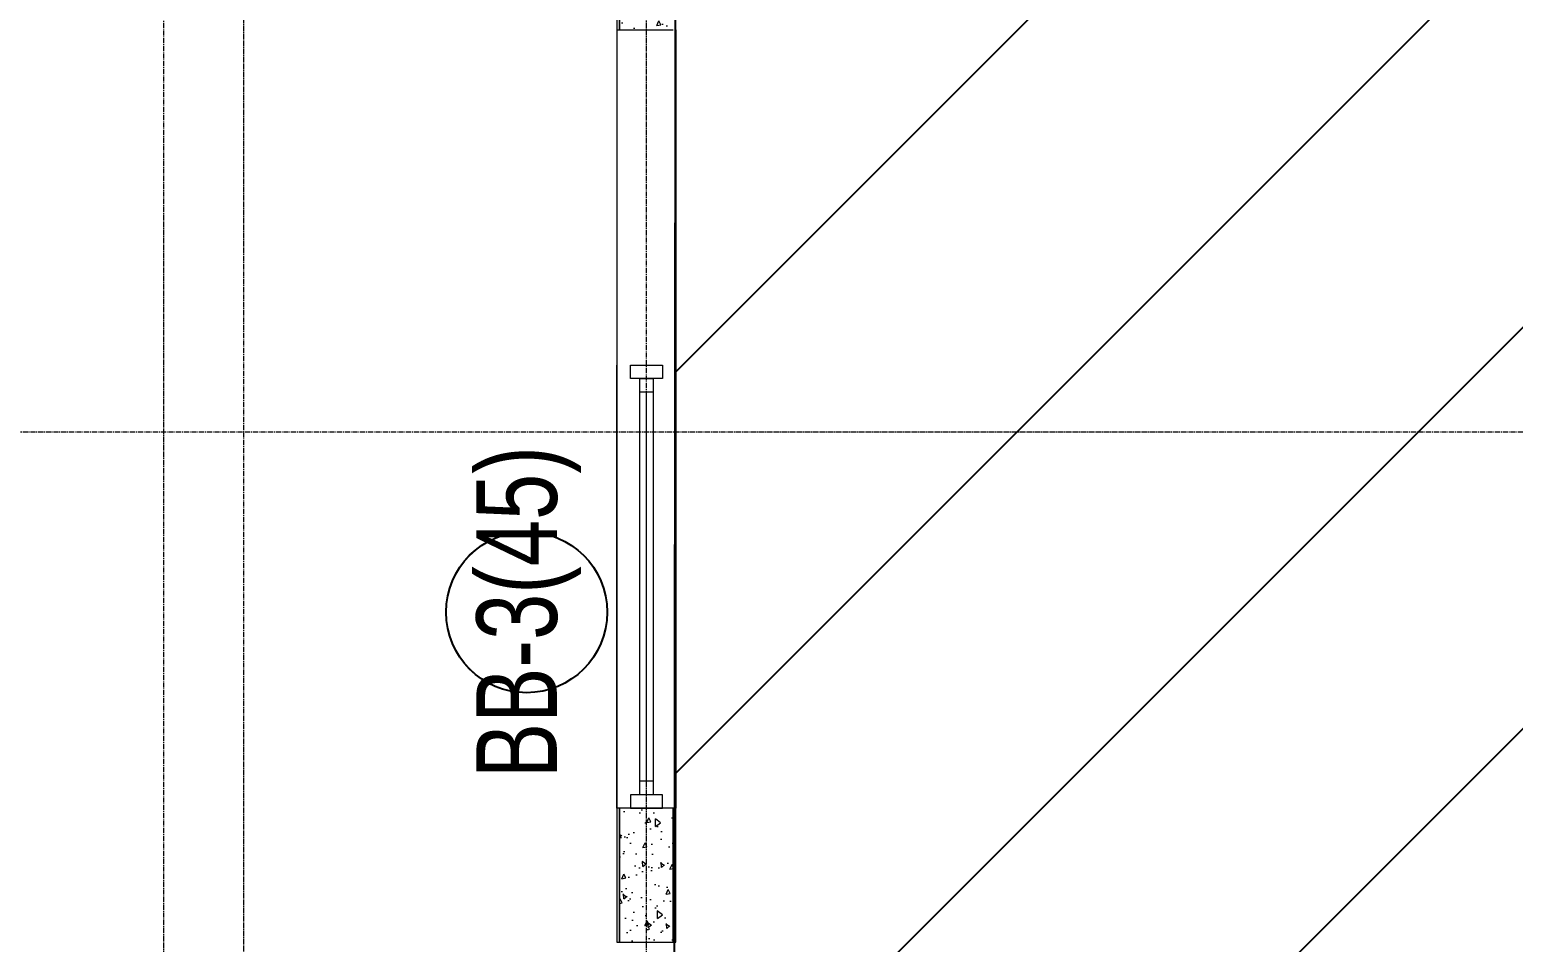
# Model space of a CAD drawing. Header units: millimetres. Extents: x 470010 to 1231400, y -134005 to 421770.
# Drawn here: x 812025 to 817553, y 154413 to 157813 of the extents above; entities that cross this region are included whole.
import ezdxf
from ezdxf.enums import TextEntityAlignment as Align

# ---------------------------------------------------------------- set-up
doc = ezdxf.new("R2010")
doc.units = ezdxf.units.MM
doc.linetypes.add('CENTER2', pattern=[28.575, 19.05, -3.175, 3.175, -3.175])
doc.layers.get('Defpoints').update_dxf_attribs({"color": 140})
for name, color, linetype, lineweight in [('АР_Витраж', 4, 'Continuous', 13), ('АР_Витраж марка', 140, 'Continuous', 9), ('АР_Стены ПЕНОблок', 52, 'Continuous', 20), ('АР_Тонкая', 254, 'Continuous', 5), ('АР_Штриховка', 8, 'Continuous', 0)]:
    doc.layers.add(name, color=color, linetype=linetype, lineweight=lineweight)
doc.layers.add('РД_Витраж_вн', color=7, linetype='Continuous', true_color=0x148aff)
doc.layers.add('РД_Оси_100', color=7, linetype='Continuous', lineweight=0, true_color=0x525252)
doc.layers.add('РД_проем_инж перемыч_фахверк', color=7, linetype='Continuous', lineweight=18, true_color=0xff1f1f)
doc.layers.add('РД_Проем', color=230, linetype='Continuous', lineweight=0, plot=False)
doc.styles.add('Arial_09', font='ARIALN.TTF', dxfattribs={"width": 0.9})
doc.styles.add('style1', font='ARIALN.TTF')

# ---------------------------------------------------------------- blocks, each defined once
blk = doc.blocks.new('СОШ_2200_АР_ОСИ_М100_28.05.24')
at = {"layer": 'РД_Оси_100', "color": 251, "linetype": 'CENTER2', "true_color": 0x636466}
blk.add_line((29555, 33600), (-5954.958, 33600), dxfattribs=at)
for points in [[(5849.555, 139938.679), (6000, 139538.679), (6000, -6194.559)], [(6300, -6195.83), (6300, 139538.679), (6450, 139938.679)], [(7800, -6155), (7800, 139938.679)]]:
    blk.add_lwpolyline(points, dxfattribs=at)
blk = doc.blocks.new('МаркаВитража1')
at = {"layer": 'Defpoints'}
blk.add_circle((0, 0), 3, dxfattribs=at)
at = {"color": 0, "linetype": 'ByBlock', "lineweight": -2, "style": 'Arial_09', "width": 0.9}
blk.add_attdef('АР-ОКНО:НАИМЕНОВАНИЕ', text='', height=3, dxfattribs=at).set_placement((0, 0), align=Align.MIDDLE)
blk = doc.blocks.new('A$C9108343f')
at = {"layer": 'АР_Штриховка', "linetype": 'Continuous', "lineweight": 0, "true_color": 0x000000}
h = blk.add_hatch(dxfattribs=at)
h.set_pattern_fill('AR-CONC', color=18, angle=-315, style=0)
h.set_pattern_definition([(95, (-63444.08, 100366.24), (140.09465, 117.55338), [19.05, -209.55]), (40, (-63444.08, 100366.24), (-160.01845, 110.17673), [15.24, -167.64058]), (145.451445, (-63432.4, 100376.04), (-19.9238, 227.7301), [16.19001, -178.09024]), (91.1842, (-63480, 100402.16), (221.41024, 161.95341), [28.575, -314.325]), (141.63556, (-63461.55, 100415.66), (-7.08662, 342.82676), [24.28502, -267.1356]), (36.18415, (-63480, 100402.16), (-7.08662, 342.82676), [22.85997, -251.45973]), (66, (-63453.06, 100411.14), (179.51998, 34.89515), [19.05, -209.55]), (11, (-63453.06, 100411.14), (-86.53993, 173.94119), [15.24, -167.64]), (116.451445, (-63438.1, 100414.05), (92.98005, 208.83634), [16.19001, -178.08994]), (82.5, (-63444.08, 100366.24), (-57.605469, 61.973414), [0, -165.608, 0, -170.18, 0, -168.275]), (52.5, (-63444.08, 100366.24), (-23.589727, 118.087), [0, -97.028, 0, -161.798, 0, -64.135]), (12.5, (-63484.135, 100326.19), (99.927863, 91.826196), [0, -63.5, 0, -198.12, 0, -262.89]), (2.5, (-63502.1, 100308.23), (86.763904, 122.722393), [0, -82.55, 0, -131.572, 0, -186.69])])
h.paths.add_polyline_path([(148704.1, 258479.5), (148504.1, 258479.5), (148504.1, 258179.5), (148704.1, 258179.5)], flags=0)
h.paths.add_polyline_path([(148704.1, 255279.5), (148504.1, 255279.5), (148504.1, 254779.5), (148704.1, 254779.5)], flags=0)
blk.add_lwpolyline([(160804.1, 248479.5), (162964.1, 248479.5), (162964.1, 249379.5), (167604.1, 249379.5), (167604.1, 249579.5), (186123.5, 249579.5), (186024.6, 244500.4), (148704.1, 244484.5), (148664.7, 245989.5), (140924.1, 246026), (140881.3, 249704.6), (148704.1, 249669.5), (148714.1, 259259.5)])
at = {"layer": 'АР_Витраж', "color": 18, "linetype": 'Continuous', "lineweight": 5, "true_color": 0x000000}
for p, q in [((148494.1, 255279.5), (148494.1, 256929.5)), ((148714.1, 255279.5), (148714.1, 256929.5))]:
    blk.add_line(p, q, dxfattribs=at)
at = {"layer": 'АР_Витраж', "color": 18, "linetype": 'Continuous', "lineweight": 15, "true_color": 0x000000}
for p, q in [((148629.1, 256829.5), (148579.1, 256829.5)), ((148604.1, 255379.5), (148604.1, 256829.5)), ((148629.1, 255379.5), (148579.1, 255379.5))]:
    blk.add_line(p, q, dxfattribs=at)
for points in [[(148544.1, 256879.5), (148544.1, 256929.5), (148664.1, 256929.5), (148664.1, 256879.5)], [(148629.1, 255329.5), (148579.1, 255329.5), (148579.1, 256879.5), (148629.1, 256879.5)], [(148544.1, 255329.5), (148544.1, 255279.5), (148664.1, 255279.5), (148664.1, 255329.5)]]:
    blk.add_lwpolyline(points, close=True, dxfattribs=at)
at = {"layer": 'АР_Стены ПЕНОблок', "color": 18, "linetype": 'Continuous', "lineweight": 20, "true_color": 0x000000}
for p, q in [((148504.1, 258479.5), (148504.1, 258179.5)), ((148504.1, 258179.5), (148704.1, 258179.5)), ((148704.1, 255279.5), (148504.1, 255279.5)), ((148504.1, 255279.5), (148504.1, 254779.5)), ((148704.1, 254779.5), (148704.1, 255279.5)), ((148504.1, 254779.5), (148704.1, 254779.5))]:
    blk.add_line(p, q, dxfattribs=at)
at = {"layer": 'АР_Тонкая', "color": 18, "linetype": 'Continuous', "lineweight": 0, "true_color": 0x000000}
for p, q in [((148494.1, 258479.5), (148494.1, 258179.5)), ((148504.1, 258179.5), (148504.1, 258479.5)), ((148494.1, 258179.5), (148504.1, 258179.5)), ((148504.1, 255279.5), (148494.1, 255279.5)), ((148494.1, 255279.5), (148494.1, 254779.5)), ((148504.1, 254779.5), (148504.1, 255279.5)), ((148714.1, 255279.5), (148704.1, 255279.5)), ((148704.1, 255279.5), (148704.1, 254779.5)), ((148714.1, 254779.5), (148714.1, 255279.5)), ((148494.1, 254779.5), (148504.1, 254779.5)), ((148704.1, 254779.5), (148714.1, 254779.5))]:
    blk.add_line(p, q, dxfattribs=at)
at = {"layer": 'РД_Витраж_вн', "color": 18, "linetype": 'Continuous', "lineweight": 15, "true_color": 0x000000}
for p, q in [((148494.1, 258179.5), (148494.1, 255279.5)), ((148714.1, 258179.5), (148714.1, 255279.5))]:
    blk.add_line(p, q, dxfattribs=at)
at = {"layer": 'РД_Проем', "color": 18, "linetype": 'Continuous', "lineweight": 15, "true_color": 0x000000}
for p, q in [((148494.1, 258179.5), (148494.1, 255279.5)), ((148714.1, 258179.5), (148714.1, 255279.5))]:
    blk.add_line(p, q, dxfattribs=at)
at = {"layer": 'РД_проем_инж перемыч_фахверк', "color": 18, "linetype": 'Continuous', "lineweight": 15, "true_color": 0x000000}
for p, q in [((148494.1, 258179.5), (148494.1, 255279.5)), ((148714.1, 258179.5), (148714.1, 255279.5))]:
    blk.add_line(p, q, dxfattribs=at)
at = {"layer": 'АР_Витраж марка', "color": 18, "linetype": 'Continuous', "lineweight": 15, "true_color": 0x000000, "xscale": 100, "yscale": 100, "zscale": 100, "rotation": 90.00000000000001}
blk.add_blockref('МаркаВитража1', (148157.5, 256009.3), dxfattribs=at).add_auto_attribs({'АР-ОКНО:НАИМЕНОВАНИЕ': 'ВВ-3(45)'})
at = {"layer": 'РД_Оси_100'}
blk.add_blockref('СОШ_2200_АР_ОСИ_М100_28.05.24', (140804.1, 223079.5), dxfattribs=at)
at = {"layer": 'Defpoints', "color": 18, "true_color": 0x000000, "style": 'style1'}
for p in [(143949.3, 316089.1), (143975, 281639.5), (143890.4, 273244.7), (143840, 264276.8), (143967.8, 254892.4), (12252, 104178.1), (12382.6, 96023.1)]:
    blk.add_attdef('АР-ПОМЕЩЕНИЕ:НАИМЕНОВАНИЕ', text='', height=100, dxfattribs=at).set_placement(p, align=Align.MIDDLE)
at = {"layer": 'Defpoints', "color": 18, "true_color": 0x000000, "style": 'style1', "flags": 8}
for p in [(143951.3, 279099.1), (143848.3, 269251.1), (143875.3, 260094.2), (144049.7, 250824.7), (163419.3, 238153.4), (155897.5, 237966), (183037.2, 237966), (143342.9, 237876.2)]:
    blk.add_attdef('АР-ПОМЕЩЕНИЕ:НАИМЕНОВАНИЕ', text='', height=100, dxfattribs=at).set_placement(p, align=Align.MIDDLE)

msp = doc.modelspace()

# ---------------------------------------------------------------- hatches: boundary and pattern name
h = msp.add_hatch()
h.set_pattern_fill('ANSI31', color=3, scale=333)
h.paths.add_polyline_path([(817822.706, 156413.251), (817822.706, 156633.251), (818712.706, 156633.251), (818712.706, 157213.251), (818712.706, 158463.251), (818712.706, 158793.251), (818142.704, 158793.251), (818142.704, 158993.251), (818142.704, 159018.251), (818142.708, 160493.251), (818142.709, 160913.252), (818142.71, 161403.25), (817492.706, 161403.25), (815492.706, 161403.25), (815152.698, 161403.25), (815152.705, 158893.25), (814432.706, 158893.25), (814432.706, 158113.25), (814432.706, 157813.251), (814432.706, 154913.25), (814432.706, 154413.251), (814432.706, 153513.25), (814432.706, 149823.25), (814432.706, 149520.89), (814422.706, 149510.89), (814422.706, 149303.25), (813222.703, 149303.25), (813222.703, 149523.25), (807026.355, 149523.251), (806792.706, 149289.602), (806792.706, 149514.108), (806642.706, 149364.108), (806642.706, 149303.251), (806642.706, 148813.25), (806638.097, 146163.251), (806642.706, 146163.251), (806642.706, 145623.251), (806792.706, 145623.251), (813222.706, 145623.251), (813222.706, 145903.251), (814423.268, 145903.251), (814423.268, 145582.591), (814422.706, 145582.028), (814422.706, 145403.251), (814422.706, 144123.251), (815822.706, 144123.251), (818721.706, 144123.251), (818722.706, 144123.251), (819622.706, 144123.251), (823122.706, 144123.251), (824322.706, 144123.251), (825522.706, 144123.251), (826422.706, 144123.251), (827422.706, 144123.251), (830322.706, 144123.251), (832443.315, 144123.251), (832443.315, 144413.251), (833322.706, 144413.251), (834245.277, 144413.251), (834222.706, 144390.68), (834222.706, 144123.251), (835122.706, 144123.251), (838022.706, 144123.251), (844022.706, 144123.251), (846922.706, 144123.251), (851466.776, 144123.251), (851472.706, 144129.18), (851472.706, 144563.251), (851762.706, 144563.251), (851762.706, 146914.25), (851762.706, 148713.251), (851472.706, 148713.251), (850377.706, 148713.251), (850377.706, 149213.251), (849177.706, 149213.251), (849177.706, 148713.251), (848277.706, 148713.251), (848277.706, 149213.251), (847077.706, 149213.251), (847077.706, 148713.251), (846177.706, 148713.251), (846177.706, 149213.251), (842877.706, 149213.251), (842877.706, 148713.251), (841977.706, 148713.251), (841977.706, 149213.251), (840777.706, 149213.251), (840777.706, 148713.251), (839877.706, 148713.251), (839877.706, 149213.251), (838677.706, 149213.251), (838677.706, 148713.251), (837777.706, 148713.251), (837777.706, 149213.251), (834477.706, 149213.251), (834477.706, 148713.251), (834222.706, 148713.251), (833322.706, 148713.251), (833322.706, 149213.251), (826722.706, 149213.251), (826722.706, 148993.251), (826872.706, 148993.251), (826872.706, 148843.251), (826664.184, 148843.251), (826522.706, 148701.772), (826522.706, 148233.25), (826524.424, 148233.25), (826524.424, 148113.25), (824942.706, 148113.251), (824822.706, 148113.251), (819922.706, 148113.251), (817822.706, 148113.251), (817822.706, 148313.251), (817822.706, 150513.251), (817822.706, 150713.251), (817822.706, 152013.251)])
h.paths.add_polyline_path([(816578.934, 147228.245), (816578.934, 146828.245), (815578.934, 146828.245), (815578.934, 147228.245)], flags=16)
h.paths.add_polyline_path([(828437.705, 148234.002), (827887.705, 148233.761), (827887.758, 148113.761), (828437.758, 148114.002)], flags=0)
h.paths.add_polyline_path([(826922.706, 149014.057), (827042.706, 149014.057), (827042.706, 148233.391), (827067.653, 148233.402), (827642.706, 148233.654), (827742.706, 148233.697), (827742.706, 149014.057), (827862.706, 149014.057), (827862.706, 148233.75), (828462.705, 148234.013), (828562.706, 148234.057), (828562.706, 149013.251), (828682.706, 149013.251), (828682.706, 148114.109), (828462.759, 148114.013), (828462.758, 148114.013), (827862.758, 148113.75), (827862.706, 148113.75), (827642.758, 148113.654), (827042.759, 148113.391), (827042.706, 148113.391), (826722.759, 148113.25), (826722.706, 148233.25), (826922.706, 148233.338)], flags=16)
h.paths.add_polyline_path([(827642.653, 148233.654), (827642.706, 148233.654), (827642.758, 148113.654), (827617.706, 148113.643), (827617.653, 148233.643)], flags=0)
h.paths.add_polyline_path([(818060.384, 156364.651), (818446.674, 156364.651), (818446.674, 156665.265), (818060.384, 156665.265)], flags=25)
at = {"layer": 'АР_Штриховка', "linetype": 'Continuous', "lineweight": 0, "true_color": 0x000000}
h = msp.add_hatch(dxfattribs=at)
h.set_pattern_fill('AR-CONC', color=18, angle=-315, style=0)
h.set_pattern_definition([(95, (602274.53, 1e-10), (140.09465, 117.55338), [19.05, -209.55]), (40, (602274.53, 1e-10), (-160.01845, 110.17673), [15.24, -167.64058]), (145.451445, (602286.2, 9.8), (-19.9238, 227.7301), [16.19001, -178.09024]), (91.1842, (602238.6, 35.92), (221.41024, 161.95341), [28.575, -314.325]), (141.63556, (602257.06, 49.42), (-7.08662, 342.82676), [24.28502, -267.1356]), (36.18415, (602238.6, 35.92), (-7.08662, 342.82676), [22.85997, -251.45973]), (66, (602265.55, 44.9), (179.51998, 34.89515), [19.05, -209.55]), (11, (602265.55, 44.9), (-86.53993, 173.94119), [15.24, -167.64]), (116.451445, (602280.51, 47.81), (92.98005, 208.83634), [16.19001, -178.08994]), (82.5, (602274.53, 1e-10), (-57.605469, 61.973414), [0, -165.608, 0, -170.18, 0, -168.275]), (52.5, (602274.53, 1e-10), (-23.589727, 118.087), [0, -97.028, 0, -161.798, 0, -64.135]), (12.5, (602234.48, -40.05), (99.927863, 91.826196), [0, -63.5, 0, -198.12, 0, -262.89]), (2.5, (602216.52, -58.01), (86.763904, 122.722393), [0, -82.55, 0, -131.572, 0, -186.69])])
h.paths.add_polyline_path([(814422.706, 158113.251), (814222.706, 158113.251), (814222.706, 157813.251), (814422.706, 157813.251)], flags=0)
h.paths.add_polyline_path([(814422.706, 154913.251), (814222.706, 154913.251), (814222.706, 154413.251), (814422.706, 154413.251)], flags=0)

# ---------------------------------------------------------------- linework, layer by layer
msp.add_lwpolyline([(826522.706, 148113.25), (828682.706, 148113.25), (828682.706, 149013.251), (833322.706, 149013.251), (833322.706, 149213.251), (851842.142, 149213.251), (851743.238, 144134.142), (814422.706, 144118.251), (814383.268, 145623.251), (806642.706, 145659.752), (806599.923, 149338.31), (814422.706, 149303.25), (814432.706, 158893.25)])
at = {"layer": 'АР_Витраж', "color": 18, "linetype": 'Continuous', "lineweight": 5, "true_color": 0x000000}
for p, q in [((814212.706, 154913.251), (814212.706, 156563.251)), ((814432.706, 154913.251), (814432.706, 156563.251))]:
    msp.add_line(p, q, dxfattribs=at)
at = {"layer": 'АР_Витраж', "color": 18, "linetype": 'Continuous', "lineweight": 15, "true_color": 0x000000}
for p, q in [((814347.706, 156463.251), (814297.706, 156463.251)), ((814322.706, 155013.251), (814322.706, 156463.251)), ((814347.706, 155013.251), (814297.706, 155013.251))]:
    msp.add_line(p, q, dxfattribs=at)
for points in [[(814262.706, 156513.251), (814262.706, 156563.251), (814382.706, 156563.251), (814382.706, 156513.251)], [(814347.706, 154963.251), (814297.706, 154963.251), (814297.706, 156513.251), (814347.706, 156513.251)], [(814262.706, 154963.251), (814262.706, 154913.251), (814382.706, 154913.251), (814382.706, 154963.251)]]:
    msp.add_lwpolyline(points, close=True, dxfattribs=at)
at = {"layer": 'АР_Стены ПЕНОблок', "color": 18, "linetype": 'Continuous', "lineweight": 20, "true_color": 0x000000}
for p, q in [((814422.706, 154913.251), (814222.706, 154913.251)), ((814222.706, 154913.251), (814222.706, 154413.251)), ((814422.706, 154413.251), (814422.706, 154913.251)), ((814222.706, 154413.251), (814422.706, 154413.251))]:
    msp.add_line(p, q, dxfattribs=at)
at = {"layer": 'АР_Тонкая', "color": 18, "linetype": 'Continuous', "lineweight": 0, "true_color": 0x000000}
for p, q in [((814222.706, 154913.251), (814212.706, 154913.251)), ((814212.706, 154913.251), (814212.706, 154413.251)), ((814222.706, 154413.251), (814222.706, 154913.251)), ((814432.706, 154913.251), (814422.706, 154913.251)), ((814422.706, 154913.251), (814422.706, 154413.251)), ((814432.706, 154413.251), (814432.706, 154913.251)), ((814212.706, 154413.251), (814222.706, 154413.251)), ((814422.706, 154413.251), (814432.706, 154413.251))]:
    msp.add_line(p, q, dxfattribs=at)
at = {"layer": 'РД_Витраж_вн', "color": 18, "linetype": 'Continuous', "lineweight": 15, "true_color": 0x000000}
for p, q in [((814212.706, 157813.251), (814212.706, 154913.251)), ((814432.706, 157813.251), (814432.706, 154913.251))]:
    msp.add_line(p, q, dxfattribs=at)
at = {"layer": 'РД_Проем', "color": 18, "linetype": 'Continuous', "lineweight": 15, "true_color": 0x000000}
for p, q in [((814212.706, 157813.251), (814212.706, 154913.251)), ((814432.706, 157813.251), (814432.706, 154913.251))]:
    msp.add_line(p, q, dxfattribs=at)
at = {"layer": 'РД_проем_инж перемыч_фахверк', "color": 18, "linetype": 'Continuous', "lineweight": 15, "true_color": 0x000000}
for p, q in [((814212.706, 157813.25), (814212.706, 154913.25)), ((814432.706, 157813.25), (814432.706, 154913.25))]:
    msp.add_line(p, q, dxfattribs=at)

# ---------------------------------------------------------------- block references
msp.add_blockref('A$C9108343f', (665718.612, -100366.242))
at = {"layer": 'АР_Витраж марка', "color": 18, "linetype": 'Continuous', "lineweight": 15, "true_color": 0x000000, "xscale": 100, "yscale": 100, "zscale": 100, "rotation": 90.00000000000001}
msp.add_blockref('МаркаВитража1', (813876.154, 155643.078), dxfattribs=at).add_auto_attribs({'АР-ОКНО:НАИМЕНОВАНИЕ': 'ВВ-3(45)'})
at = {"layer": 'РД_Оси_100'}
msp.add_blockref('СОШ_2200_АР_ОСИ_М100_28.05.24', (806522.706, 122713.251), dxfattribs=at)

doc.saveas('drawing.dxf')
